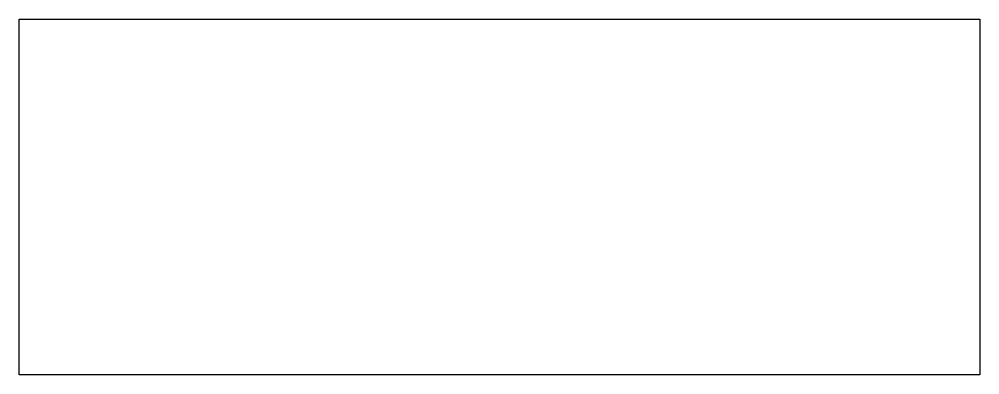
# Model space of a CAD drawing. Header units: millimetres. Extents: x -115 to 15, y -48 to 0.
import ezdxf

# ---------------------------------------------------------------- set-up
doc = ezdxf.new("R2010")
doc.units = ezdxf.units.MM
doc.layers.get('0').update_dxf_attribs({"linetype": 'CONTINUOUS'})

msp = doc.modelspace()

# ---------------------------------------------------------------- linework, layer by layer
msp.add_lwpolyline([(15, -48.1), (-115, -48.1), (-115, 0), (15, 0)], close=True)

doc.saveas('drawing.dxf')
